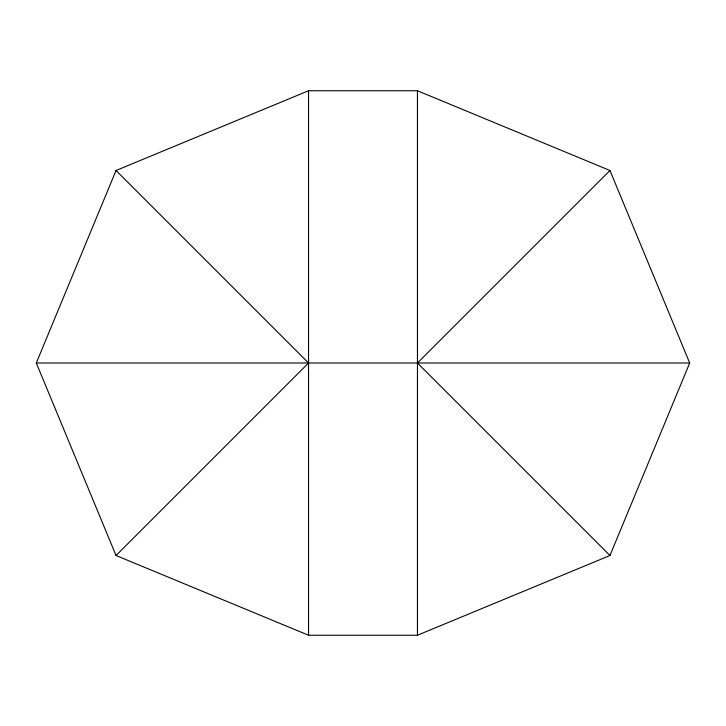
<?xml version="1.0" encoding="UTF-8"?>
<svg xmlns="http://www.w3.org/2000/svg" width="726" height="726" viewBox="0 0 726 726"><rect width="100%" height="100%" fill="white"/><g stroke="black" fill="none" stroke-linecap="round" stroke-linejoin="round"><path stroke-width="1.09" d="M36.3 363L116.042 170.492L308.55 90.75L417.45 90.75L609.958 170.492L689.7 363L609.958 555.508L417.45 635.25L308.55 635.25L116.042 555.508L36.3 363L689.7 363M116.042 555.508L308.55 363L116.042 170.492M609.958 170.492L417.45 363L609.958 555.508M417.45 90.75L417.45 635.25M308.55 90.75L308.55 635.25"/></g></svg>
